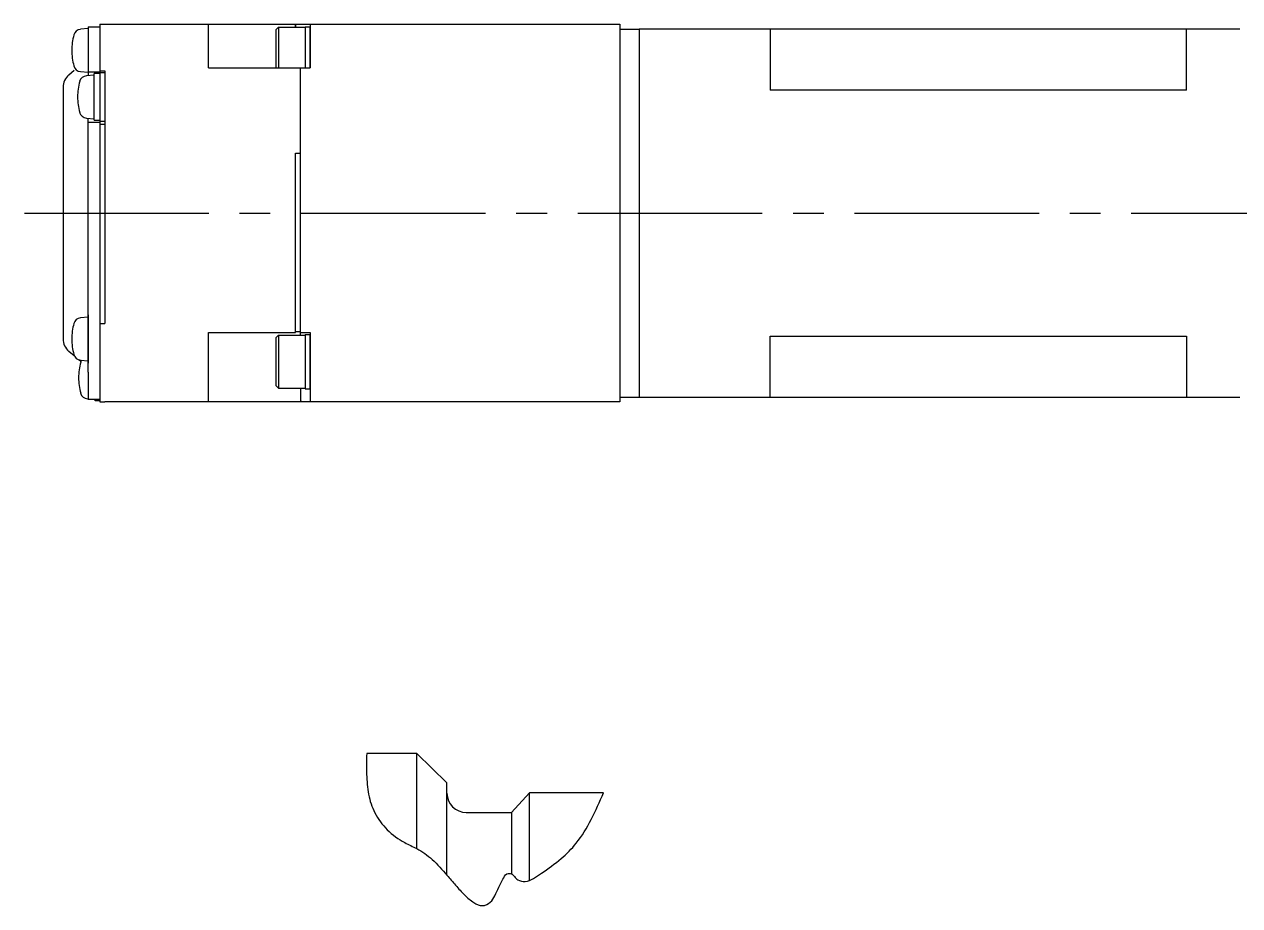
# Model space of a CAD drawing. Header units: millimetres. Extents: x -170 to 173, y -158 to 113.
# Drawn here: x -80.9 to 44.6, y -158 to -67 of the extents above; entities that cross this region are included whole.
import ezdxf

# ---------------------------------------------------------------- set-up
doc = ezdxf.new("R2010")
doc.units = ezdxf.units.MM
doc.linetypes.add('CENTER2', pattern=[28.575, 19.05, -3.175, 3.175, -3.175])

msp = doc.modelspace()

# ---------------------------------------------------------------- linework, layer by layer
at = {"color": 7, "linetype": 'Continuous'}
for p, q in [((-74.34, -67.47), (-75.13, -67.54)), ((-74.34, -67.27), (-73.14, -67.27)), ((-74.34, -67.27), (-74.34, -72.32)), ((-73.14, -67.02), (-52.94, -67.02)), ((-73.14, -67.02), (-73.14, -106.02)), ((-72.64, -67.02), (-64.21, -67.02)), ((-64.21, -67.02), (-61.2, -67.02)), ((-61.94, -71.52), (-61.94, -67.02)), ((-61.2, -67.02), (-56.31, -67.02)), ((-56.31, -67.02), (-52.94, -67.02)), ((-54.69, -67.32), (-54.94, -67.57)), ((-54.94, -71.52), (-54.94, -67.57)), ((-54.69, -67.32), (-51.94, -67.32)), ((-54.69, -67.32), (-54.69, -71.52)), ((-53.44, -67.02), (-52.94, -67.02)), ((-52.94, -67.02), (-47.41, -67.02)), ((-52.94, -67.02), (-52.94, -67.32)), ((-52.94, -67.27), (-52.94, -67.02)), ((-52.94, -67.27), (-52.94, -67.02)), ((-52.94, -67.32), (-52.65, -67.32)), ((-52.44, -67.02), (-49.44, -67.02)), ((-51.94, -67.27), (-51.94, -71.52)), ((-51.94, -67.27), (-51.44, -67.27)), ((-51.44, -67.02), (-51.44, -71.52)), ((-51.44, -67.02), (-49.44, -67.02)), ((-51.44, -71.52), (-51.44, -67.27)), ((-47.41, -67.02), (-38.17, -67.02)), ((-38.17, -67.02), (-23.27, -67.02)), ((-23.27, -67.02), (-19.44, -67.02)), ((-19.44, -67.02), (-19.44, -106.02)), ((-19.44, -67.52), (-17.44, -67.52)), ((-17.44, -67.53), (-17.44, -105.52)), ((44.56, -67.53), (-17.44, -67.53)), ((-3.94, -67.53), (-3.94, -73.82)), ((39.06, -73.82), (39.06, -67.53)), ((-61.94, -71.52), (-52.94, -71.52)), ((-61.94, -71.52), (-52.44, -71.52)), ((-52.44, -71.52), (-51.44, -71.52)), ((-52.44, -99.11), (-52.44, -71.52)), ((-76.34, -72.25), (-75.78, -71.77)), ((-75.13, -71.91), (-74.34, -71.97)), ((-73.74, -72.27), (-74.53, -72.34)), ((-74.34, -71.92), (-73.14, -71.92)), ((-73.74, -76.92), (-73.74, -72.12)), ((-73.14, -72.12), (-73.74, -72.12)), ((-73.14, -71.82), (-72.64, -71.82)), ((-73.14, -72.02), (-73.14, -77.02)), ((-72.64, -72.02), (-73.14, -72.02)), ((-72.64, -71.82), (-72.64, -97.92)), ((-52.44, -98.91), (-52.44, -72.02)), ((-76.94, -73.54), (-76.94, -99.5)), ((39.06, -73.82), (-3.94, -73.82)), ((-74.53, -76.71), (-73.74, -76.77)), ((-74.34, -102.96), (-74.34, -76.72)), ((-74.34, -77.12), (-73.14, -77.12)), ((-73.74, -76.92), (-73.14, -76.92)), ((-73.14, -77.02), (-72.64, -77.02)), ((-73.14, -77.32), (-72.64, -77.32)), ((-52.94, -80.32), (-52.44, -80.32)), ((-52.94, -98.86), (-52.94, -80.32)), ((-74.34, -97.27), (-75.13, -97.34)), ((-74.34, -97.02), (-74.34, -102.02)), ((-73.14, -97.92), (-72.64, -97.92)), ((-61.94, -98.86), (-52.94, -98.86)), ((-61.94, -106.02), (-61.94, -98.86)), ((-54.69, -99.11), (-54.94, -99.36)), ((-54.69, -99.11), (-54.69, -104.61)), ((-54.69, -99.11), (-51.94, -99.11)), ((-52.44, -98.77), (-52.94, -98.77)), ((-52.94, -99.11), (-52.65, -99.11)), ((-52.44, -98.86), (-51.44, -98.86)), ((-51.94, -99.06), (-51.94, -104.66)), ((-51.94, -99.06), (-51.44, -99.06)), ((-51.44, -98.86), (-51.44, -106.02)), ((-51.44, -98.86), (-51.44, -106.02)), ((-51.44, -104.66), (-51.44, -99.06)), ((-54.94, -104.36), (-54.94, -99.36)), ((-51.44, -99.65), (-51.44, -106.02)), ((-51.44, -99.65), (-51.44, -106.02)), ((-3.94, -99.23), (39.06, -99.23)), ((-3.94, -105.52), (-3.94, -99.23)), ((39.06, -99.23), (39.06, -105.52)), ((-75.78, -101.27), (-76.34, -100.8)), ((-73.14, -101.02), (-73.14, -106.02)), ((-75.1, -101.85), (-75.32, -101.66)), ((-75.13, -101.71), (-74.34, -101.77)), ((-74.34, -102.96), (-74.34, -105.77)), ((-73.14, -102.96), (-73.14, -105.77)), ((-54.94, -104.36), (-54.69, -104.61)), ((-54.69, -104.61), (-51.94, -104.61)), ((-52.44, -104.61), (-52.44, -106.02)), ((-51.94, -104.66), (-51.44, -104.66)), ((-17.44, -104.92), (-17.44, -105.52)), ((-74.43, -105.71), (-73.64, -105.77)), ((-73.14, -105.77), (-74.34, -105.77)), ((-73.64, -105.92), (-73.64, -105.77)), ((-73.14, -105.92), (-73.64, -105.92)), ((-73.14, -106.02), (-72.64, -106.02)), ((-52.44, -106.02), (-72.64, -106.02)), ((-52.44, -105.92), (-52.34, -106.02)), ((-52.44, -105.92), (-52.34, -106.02)), ((-19.44, -106.02), (-52.34, -106.02)), ((-49.44, -106.02), (-52.34, -106.02)), ((-49.44, -106.02), (-52.34, -106.02)), ((-19.44, -105.52), (-17.44, -105.52)), ((-17.44, -105.52), (-17.44, -105.52)), ((-17.44, -105.52), (44.56, -105.52)), ((-40.42, -142.34), (-45.59, -142.34)), ((-40.42, -142.34), (-37.3, -145.34)), ((-40.42, -152.15), (-40.42, -142.34)), ((-37.3, -154.89), (-37.3, -145.34)), ((-30.65, -148.42), (-28.79, -146.38)), ((-21.12, -146.38), (-28.79, -146.38)), ((-28.79, -155.42), (-28.79, -146.38)), ((-35.3, -148.42), (-30.65, -148.42)), ((-30.65, -148.42), (-30.65, -154.74))]:
    msp.add_line(p, q, dxfattribs=at)
at = {"color": 1, "linetype": 'CENTER2'}
msp.add_line((-80.94, -86.52), (74.06, -86.52), dxfattribs=at)
at = {"color": 7, "linetype": 'Continuous'}
for centre, radius, start, end in [((-75.06, -68.34), 0.8, 95, 164.5573), ((-70.04, -69.72), 6, 164.5573, 180), ((-70.04, -69.72), 6, 180, 195.4427), ((-75.06, -71.11), 0.8, 195.4427, 265), ((-75.24, -73.54), 1.7, 130.2364, 180), ((-74.46, -73.14), 0.8, 95, 164.5573), ((-69.44, -74.52), 6, 164.5573, 180), ((-69.44, -74.52), 6, 180, 195.4427), ((-74.46, -75.91), 0.8, 195.4427, 265), ((-75.06, -98.14), 0.8, 95, 164.5573), ((-70.04, -99.52), 6, 164.5573, 180), ((-75.24, -99.5), 1.7, 180, 229.7636), ((-70.04, -99.52), 6, 180, 195.4427), ((-75.06, -100.91), 0.8, 195.4427, 265), ((-69.34, -103.52), 6, 164.5573, 180), ((-74.36, -102.14), 0.8, 147.8506, 164.5573), ((-69.34, -103.52), 6, 180, 195.4427), ((-74.36, -104.91), 0.8, 195.4427, 265), ((-35.3, -146.42), 2, 180, 270)]:
    msp.add_arc(centre, radius, start, end, dxfattribs=at)
at = {"color": 2, "linetype": 'Continuous'}
msp.add_open_spline([(-45.59, -142.34), (-45.6, -143.06), (-45.63, -144.46), (-45.47, -146.53), (-44.84, -148.55), (-43.52, -150.29), (-42.13, -151.32), (-41.04, -151.84), (-40.04, -152.31), (-38.7, -153.27), (-37.48, -154.67), (-36.41, -155.94), (-35.52, -156.93), (-34.63, -157.7), (-33.66, -158.18), (-32.76, -157.76), (-32.32, -156.97), (-31.94, -156.15), (-31.56, -155.4), (-31.24, -154.73), (-30.62, -154.66), (-30.33, -155.06), (-29.94, -155.47), (-29.16, -155.63), (-28.33, -155.22), (-27.11, -154.41), (-25.55, -153.29), (-23.73, -151.49), (-22.34, -149.12), (-21.53, -147.31), (-21.12, -146.38)], degree=3, knots=[0, 0, 0, 0, 2.136521, 4.206533, 6.214449, 8.397381, 10.625038, 11.330989, 12.017051, 13.960125, 16.194013, 17.564394, 18.948992, 20.170743, 21.123275, 21.987056, 22.819907, 23.791273, 24.712035, 25.397316, 25.851416, 26.282571, 26.766776, 27.550931, 28.457141, 29.467445, 31.975115, 34.194519, 37.086149, 40.144924, 40.144924, 40.144924, 40.144924], dxfattribs=at)

doc.saveas('drawing.dxf')
